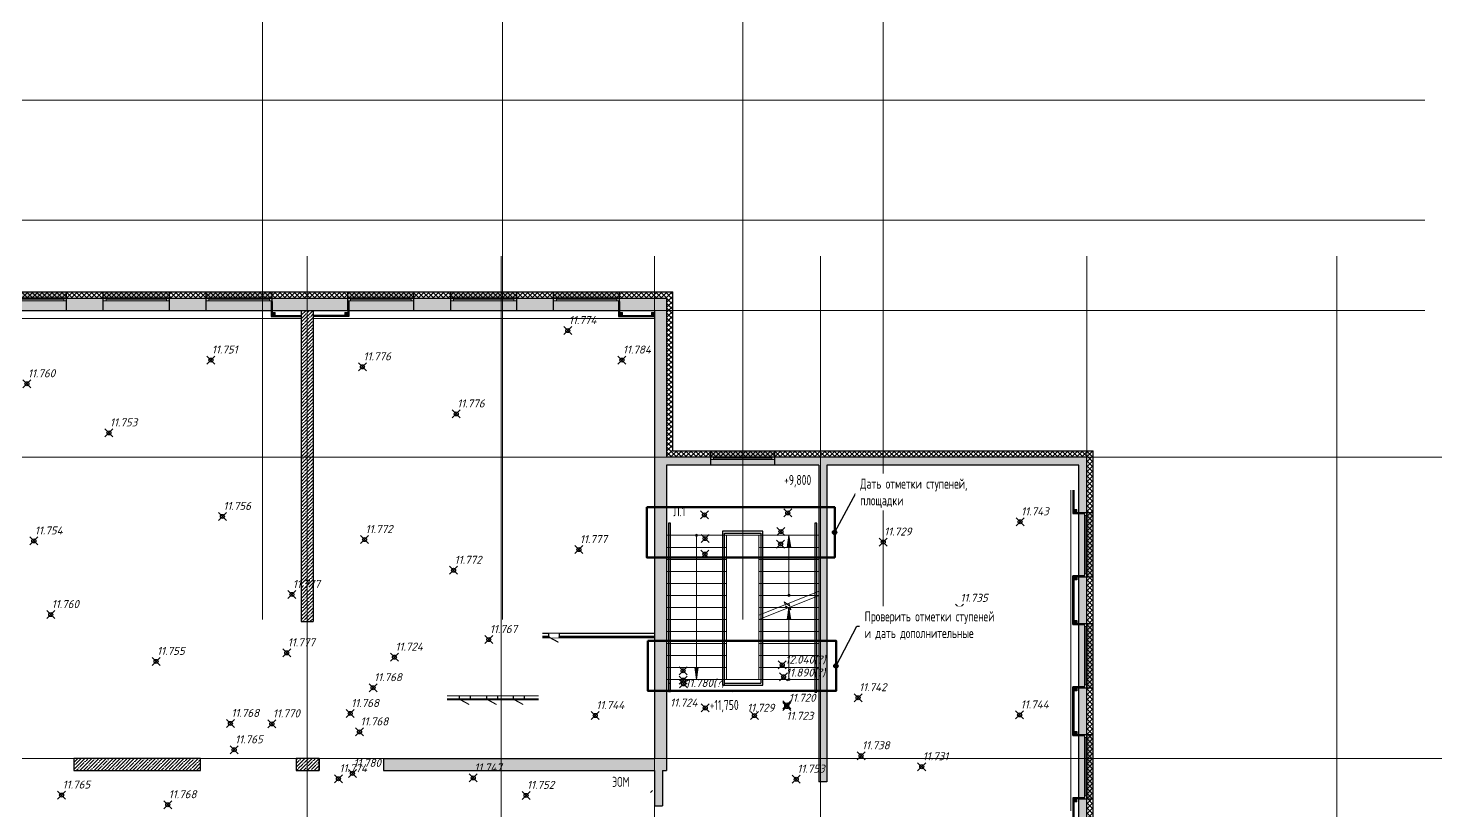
# Model space of a CAD drawing. Header units: millimetres. Extents: x -2 to 546, y 0 to 356.
# Drawn here: x 510.29 to 545.61, y 265.28 to 284.82 of the extents above; entities that cross this region are included whole.
import ezdxf
from ezdxf import colors
from ezdxf.entities.mleader import LeaderData, LeaderLine
from ezdxf.math import Vec2, Vec3

# ---------------------------------------------------------------- set-up
doc = ezdxf.new("R2010")
doc.units = ezdxf.units.MM
doc.header["$PDMODE"] = 35
doc.header["$PDSIZE"] = 0.1
doc.linetypes.add('ADSK_Штриховая_ш2 п1', pattern=[3, 2, -1])
doc.linetypes.add('CENTER', pattern=[2, 1.25, -0.25, 0.25, -0.25])
for name, color, linetype, lineweight in [('_0', 250, 'Continuous', 9), ('АР_ГКЛ', 250, 'Continuous', 5), ('АР_Лестницы', 250, 'Continuous', 15), ('АР_Лестницы ограждение', 94, 'Continuous', 25), ('АР_Навесной фасад', 147, 'Continuous', 5), ('АР_Окна БЛОК', 250, 'Continuous', 13), ('АР_Оси', 195, 'Continuous', 9), ('АР_Отметки', 250, 'Continuous', 15), ('АР_Перегородки_кирпич_Штрих', 244, 'Continuous', 5), ('АР_Подоконники', 163, 'Continuous', 9), ('АР_Сущ Несущая стена', 216, 'Continuous', 30), ('АР_Утеплитель', 250, 'Continuous', 9), ('АР_Шкафы ЭОМ', 1, 'Continuous', 0), ('АР_Штриховка монолит', 250, 'Continuous', 9)]:
    doc.layers.add(name, color=color, linetype=linetype, lineweight=lineweight)
doc.layers.add('Пикет', color=7, linetype='Continuous')
doc.styles.add('ICOCPEUR', font='isocpeur.ttf')
doc.styles.add('ISOCPEUR', font='isocpeur.ttf', dxfattribs={"width": 0.7})
doc.styles.add('Мой', font='isocpeui.ttf')
pattern_1 = [(45, (279.56179, 191.4235), (-0.08838835, 0.08838835), []), (45, (279.65018, 191.4235), (-0.08838835, 0.08838835), [0.15625, -0.03125, 0, -0.03125])]

# ---------------------------------------------------------------- blocks, each defined once
blk = doc.blocks.new('_DotSmall')
at = {"color": 0, "linetype": 'ByBlock', "const_width": 0.5}
blk.add_lwpolyline([(-0.0625, 0, 1), (0.0625, 0, 1)], format="xyb", close=True, dxfattribs=at)
blk = doc.blocks.new('A$Ce02d65bd')
at = {"ltscale": 100}
for points in [[(0, 0), (0, 75), (75, 75), (75, 0), (0, 0)], [(0, 0), (75, 75)], [(0, 75), (75, 0)]]:
    blk.add_lwpolyline(points, dxfattribs=at)
blk = doc.blocks.new('*U147')
h = blk.add_hatch(color=256)
h.dxf.hatch_style = 1
edge = h.paths.add_edge_path()
edge.add_arc((0, 0), 27.6, 359.64, 719.64)
h = blk.add_hatch(color=256)
h.dxf.hatch_style = 1
h.paths.add_polyline_path([(1500, -44), (1500, 44), (1800, 0)])
blk.add_line((1800, 0), (0, 0))
blk.add_lwpolyline([(1500, 44), (1500, -44), (1800, 0), (1500, 44)])
blk.add_circle((0, 0), 27.6)
blk = doc.blocks.new('*U184')
h = blk.add_hatch(color=256)
h.dxf.hatch_style = 1
edge = h.paths.add_edge_path()
edge.add_arc((0, 0), 27.6, 359.64, 719.64)
h = blk.add_hatch(color=256)
h.dxf.hatch_style = 1
h.paths.add_polyline_path([(3300, -44), (3300, 44), (3600, 0)])
blk.add_line((3600, 0), (0, 0))
blk.add_lwpolyline([(3300, 44), (3300, -44), (3600, 0), (3300, 44)])
blk.add_circle((0, 0), 27.6)
blk = doc.blocks.new('*U13')
h = blk.add_hatch(color=256)
h.dxf.hatch_style = 1
edge = h.paths.add_edge_path()
edge.add_arc((0, 0), 27.6, 359.64, 719.64)
h = blk.add_hatch(color=256)
h.dxf.hatch_style = 1
h.paths.add_polyline_path([(1200, -44), (1200, 44), (1500, 0)])
blk.add_line((1500, 0), (0, 0))
blk.add_lwpolyline([(1200, 44), (1200, -44), (1500, 0), (1200, 44)])
blk.add_circle((0, 0), 27.6)
blk = doc.blocks.new('A$C26e509ed')
at = {"layer": 'АР_Лестницы', "color": 18, "ltscale": 100, "true_color": 0x000000}
for p, q in [((2308, -1751), (0, -1751)), ((3810, -1751), (2308, -1751)), ((1502, -2051), (0, -2051)), ((3810, -2051), (2308, -2051)), ((1502, -2351), (0, -2351)), ((3810, -2351), (2308, -2351)), ((1502, -2651), (0, -2651)), ((3810, -2651), (2308, -2651)), ((1502, -2951), (0, -2951)), ((3810, -2951), (2308, -2951)), ((3813, -3144), (2308, -3744)), ((1502, -3251), (0, -3251)), ((3810, -3251), (2308, -3251)), ((3813, -3251), (2308, -3851)), ((1502, -3551), (0, -3551)), ((1502, -3851), (0, -3851)), ((3810, -3551), (2308, -3551)), ((3810, -3851), (2308, -3851)), ((1502, -4151), (0, -4151)), ((3810, -4151), (2308, -4151)), ((1502, -4451), (0, -4451)), ((3810, -4451), (2308, -4451)), ((1502, -4751), (0, -4751)), ((3810, -4751), (2308, -4751)), ((1502, -5051), (0, -5051)), ((3810, -5051), (2308, -5051)), ((0, -5351), (2308, -5351)), ((3810, -5351), (2308, -5351))]:
    blk.add_line(p, q, dxfattribs=at)
at = {"layer": 'АР_Лестницы', "ltscale": 100}
for points in [[(1502, -5351), (1503, -1751)], [(2308, -5351), (2308, -1751)]]:
    blk.add_lwpolyline(points, dxfattribs=at)
at = {"layer": 'АР_Лестницы ограждение', "ltscale": 100}
for p, q in [((2408, -5490), (2408, -4018)), ((1402, -5490), (2408, -5490)), ((1452, -5440), (2358, -5440))]:
    blk.add_line(p, q, dxfattribs=at)
for points in [[(50, -5652), (100, -5652), (100, -1451), (50, -1451)], [(3710, -5663), (3760, -5663), (3760, -1449), (3710, -1449)]]:
    blk.add_lwpolyline(points, close=True, dxfattribs=at)
for points in [[(2408, -4064), (2408, -3409), (2408, -1651), (1402, -1651)], [(1402, -1651), (1402, -5490)], [(1452, -1701), (2358, -1701), (2358, -3409), (2358, -4104)], [(1452, -5490), (1452, -1701)], [(2358, -4049), (2358, -5440)], [(1658, -5673), (1658, -5673)]]:
    blk.add_lwpolyline(points, dxfattribs=at)
at = {"layer": 'АР_Лестницы', "ltscale": 100, "xscale": -1}
for name, p, rotation in [('*U184', (751, -1751), 90), ('*U13', (3059, -3251), 270), ('*U147', (3059, -5351), 270)]:
    blk.add_blockref(name, p, dxfattribs=dict(at, rotation=rotation))
blk = doc.blocks.new('*U61')
at = {"true_color": 0xffffff}
h = blk.add_hatch(color=7, dxfattribs=at)
h.dxf.hatch_style = 1
h.paths.add_polyline_path([(-1600, -140), (0, -140), (0, 220), (-1600, 220)])
at = {"lineweight": 30}
for p, q in [((-1600, -140), (-1600, 220)), ((0, -140), (0, 220))]:
    blk.add_line(p, q, dxfattribs=at)
for p, q in [((0, 220), (-1600, 220)), ((-1600, 70), (0, 70)), ((-1600, 0), (0, 0)), ((-1530, 0), (-1530, 70)), ((-1530, 35), (-70, 35)), ((-70, 0), (-70, 70)), ((-1600, -140), (0, -140)), ((-1600, -140), (-1600, -140)), ((-1600, -140), (-1600, -140)), ((0, -140), (0, -140)), ((0, -140), (0, -140))]:
    blk.add_line(p, q)
blk = doc.blocks.new('*U161')
at = {"true_color": 0xffffff}
h = blk.add_hatch(color=7, dxfattribs=at)
h.dxf.hatch_style = 1
h.paths.add_polyline_path([(-1650, -240), (0, -240), (0, 220), (-1650, 220)])
at = {"lineweight": 30}
for p, q in [((-1650, -240), (-1650, 220)), ((0, -240), (0, 220))]:
    blk.add_line(p, q, dxfattribs=at)
for p, q in [((0, 220), (-1650, 220)), ((-1650, 70), (0, 70)), ((-1650, 0), (0, 0)), ((-1580, 0), (-1580, 70)), ((-1580, 35), (-70, 35)), ((-70, 0), (-70, 70)), ((-1650, -240), (0, -240)), ((-1650, -240), (-1650, -240)), ((-1650, -240), (-1650, -240)), ((0, -240), (0, -240)), ((0, -240), (0, -240))]:
    blk.add_line(p, q)
blk = doc.blocks.new('*U170')
at = {"color": 7}
blk.add_wipeout([(-565, 60), (445, 60), (445, -310), (-565, -310)], dxfattribs=at)
for p, q in [((-530, 60), (-565, 60)), ((-550, 60), (-550, -10)), ((-550, -10), (-550, 60)), ((-510, 60), (-530, 60)), ((-510, 20), (-510, 60)), ((-500, 20), (-510, 20)), ((-500, -10), (-500, 20)), ((380, -10), (380, 20)), ((380, 20), (390, 20)), ((390, 20), (390, 60)), ((390, 60), (410, 60)), ((410, 60), (445, 60)), ((430, 60), (430, -10)), ((430, -10), (430, 60)), ((-565, -10), (-530, -10)), ((-530, -10), (-500, -10)), ((410, -10), (380, -10)), ((445, -10), (410, -10))]:
    blk.add_line(p, q)
at = {"lineweight": 30}
for p, q in [((-565, 60), (-565, -310)), ((445, 60), (445, -310))]:
    blk.add_line(p, q, dxfattribs=at)
blk.add_lwpolyline([(389, 60), (370, 25), (-424, 448), (-406, 483)], close=True)
blk = doc.blocks.new('*U169')
at = {"color": 7}
blk.add_wipeout([(-565, 60), (445, 60), (445, -310), (-565, -310)], dxfattribs=at)
for p, q in [((-530, 60), (-565, 60)), ((-550, 60), (-550, -10)), ((-550, -10), (-550, 60)), ((-510, 60), (-530, 60)), ((-510, 20), (-510, 60)), ((-500, 20), (-510, 20)), ((-500, -10), (-500, 20)), ((380, -10), (380, 20)), ((380, 20), (390, 20)), ((390, 20), (390, 60)), ((390, 60), (410, 60)), ((410, 60), (445, 60)), ((430, 60), (430, -10)), ((430, -10), (430, 60)), ((-565, -10), (-530, -10)), ((-530, -10), (-500, -10)), ((410, -10), (380, -10)), ((445, -10), (410, -10))]:
    blk.add_line(p, q)
at = {"lineweight": 30}
for p, q in [((-565, 60), (-565, -310)), ((445, 60), (445, -310))]:
    blk.add_line(p, q, dxfattribs=at)
blk.add_lwpolyline([(389, 60), (370, 25), (-424, 448), (-406, 483)], close=True)
blk = doc.blocks.new('*U168')
at = {"color": 7}
blk.add_wipeout([(-565, 60), (445, 60), (445, -310), (-565, -310)], dxfattribs=at)
for p, q in [((-530, 60), (-565, 60)), ((-550, 60), (-550, -10)), ((-550, -10), (-550, 60)), ((-510, 60), (-530, 60)), ((-510, 20), (-510, 60)), ((-500, 20), (-510, 20)), ((-500, -10), (-500, 20)), ((380, -10), (380, 20)), ((380, 20), (390, 20)), ((390, 20), (390, 60)), ((390, 60), (410, 60)), ((410, 60), (445, 60)), ((430, 60), (430, -10)), ((430, -10), (430, 60)), ((-565, -10), (-530, -10)), ((-530, -10), (-500, -10)), ((410, -10), (380, -10)), ((445, -10), (410, -10))]:
    blk.add_line(p, q)
at = {"lineweight": 30}
for p, q in [((-565, 60), (-565, -310)), ((445, 60), (445, -310))]:
    blk.add_line(p, q, dxfattribs=at)
blk.add_lwpolyline([(389, 60), (370, 25), (-424, 448), (-406, 483)], close=True)
blk = doc.blocks.new('*U180')
at = {"color": 7}
blk.add_wipeout([(-565, 60), (445, 60), (445, -310), (-565, -310)], dxfattribs=at)
for p, q in [((-530, 60), (-565, 60)), ((-550, 60), (-550, -10)), ((-550, -10), (-550, 60)), ((-510, 60), (-530, 60)), ((-510, 20), (-510, 60)), ((-500, 20), (-510, 20)), ((-500, -10), (-500, 20)), ((380, -10), (380, 20)), ((380, 20), (390, 20)), ((390, 20), (390, 60)), ((390, 60), (410, 60)), ((410, 60), (445, 60)), ((430, 60), (430, -10)), ((430, -10), (430, 60)), ((-565, -10), (-530, -10)), ((-530, -10), (-500, -10)), ((410, -10), (380, -10)), ((445, -10), (410, -10))]:
    blk.add_line(p, q)
at = {"lineweight": 30}
for p, q in [((-565, 60), (-565, -310)), ((445, 60), (445, -310))]:
    blk.add_line(p, q, dxfattribs=at)
blk.add_lwpolyline([(389, 60), (370, 25), (-424, 448), (-406, 483)], close=True)
blk = doc.blocks.new('прпр')
at = {"layer": 'АР_Перегородки_кирпич_Штрих', "ltscale": 100}
h = blk.add_hatch(dxfattribs=at)
h.set_pattern_fill('ANSI32', color=256, scale=0.5)
h.set_pattern_definition([(45, (-457.80523, 338.86948), (-0.13258252, 0.13258252), []), (45, (-457.71684, 338.86948), (-0.13258252, 0.13258252), [])])
h.paths.add_polyline_path([(525.8374, 265.788), (525.9374, 265.788), (525.9374, 265.668), (525.8374, 265.668)])
at = {"layer": 'АР_Утеплитель', "ltscale": 100}
h = blk.add_hatch(dxfattribs=at)
h.set_pattern_fill('ANSI37', color=256, scale=0.7)
h.set_pattern_definition([(45, (-470.524225, 295.78271), (-0.061871843, 0.061871843), []), (135, (-470.524225, 295.78271), (-0.061871843, -0.061871843), [])])
h.paths.add_polyline_path([(543.0874, 256.2392), (536.7374, 256.2392), (536.7374, 274.1092), (526.2374, 274.1092), (526.2374, 278.0742), (491.4374, 278.0742), (491.4374, 274.1092), (486.4622, 274.1092), (486.4622, 274.2592), (491.2874, 274.2592), (491.2874, 278.2242), (526.3874, 278.2242), (526.3874, 274.2592), (536.8874, 274.2592), (536.8874, 256.3892), (543.2374, 256.3892), (543.2374, 246.3792), (529.8374, 246.3792), (529.8374, 252.7292), (521.9574, 252.7292), (521.9574, 257.9192), (513.7221, 257.9192), (513.7221, 257.6692), (513.5721, 257.6692), (513.5721, 258.0692), (522.1074, 258.0692), (522.1074, 252.8792), (529.9874, 252.8792), (529.9874, 246.5292), (543.0874, 246.5292)])
at = {"layer": 'АР_Штриховка монолит', "ltscale": 100}
h = blk.add_hatch(dxfattribs=at)
h.set_pattern_fill('ANSI35', scale=0.5)
h.set_pattern_definition(pattern_1)
h.paths.add_polyline_path([(525.9374, 278.0742), (491.4374, 278.0742), (491.4374, 274.1092), (491.4374, 273.9092), (491.4374, 266.5892), (491.5374, 266.5892), (491.5374, 265.3317), (491.7374, 265.3317), (491.7374, 266.2892), (495.4924, 266.2892), (495.4924, 265.1067), (495.6924, 265.1067), (495.6924, 266.2892), (506.4094, 266.2892), (506.4094, 266.5892), (491.7374, 266.5892), (491.7374, 277.7742), (525.9374, 277.7742)])
h = blk.add_hatch(dxfattribs=at)
h.set_pattern_fill('ANSI35', scale=0.5)
h.set_pattern_definition(pattern_1)
h.paths.add_polyline_path([(526.2374, 278.0742), (525.9374, 278.0742), (525.9374, 277.7742), (525.9374, 266.5892), (519.1693, 266.5892), (519.1693, 266.2892), (522.1074, 266.2892), (522.3074, 266.2892), (525.9374, 266.2892), (525.9374, 265.4093), (526.1374, 265.4093), (526.1374, 266.2892), (526.2374, 266.2892), (526.2374, 273.9092), (526.2374, 273.9095), (526.2374, 274.1095), (526.2374, 274.1092)])
h = blk.add_hatch(dxfattribs=at)
h.set_pattern_fill('ANSI35', scale=0.5)
h.set_pattern_definition(pattern_1)
h.paths.add_polyline_path([(517.4124, 277.7742), (517.1124, 277.7742), (517.1124, 270.0038), (517.4124, 270.0038)])
h = blk.add_hatch(dxfattribs=at)
h.set_pattern_fill('ANSI35', scale=0.5)
h.set_pattern_definition(pattern_1)
h.paths.add_polyline_path([(536.7374, 274.1092), (526.2374, 274.1092), (526.2374, 273.9092), (530.0474, 273.9092), (530.0475, 266.0037), (530.2475, 266.0037), (530.2474, 273.9092), (536.5374, 273.9092), (536.7374, 273.9092)])
h = blk.add_hatch(dxfattribs=at)
h.set_pattern_fill('ANSI35', scale=0.5)
h.set_pattern_definition(pattern_1)
h.paths.add_polyline_path([(543.0874, 256.2392), (536.7374, 256.2392), (536.7374, 273.9095), (536.5374, 273.9088), (536.5374, 256.2392), (536.4374, 256.2392), (536.4374, 255.1309), (536.7374, 255.1309), (536.7374, 256.0392), (542.8874, 256.0392), (543.0874, 256.0392)])
h = blk.add_hatch(dxfattribs=at)
h.set_pattern_fill('ANSI35', scale=0.5)
h.set_pattern_definition(pattern_1)
h.paths.add_polyline_path([(514.5992, 266.5891), (511.4294, 266.5892), (511.4294, 266.2892), (514.5992, 266.2891)])
h = blk.add_hatch(dxfattribs=at)
h.set_pattern_fill('ANSI35', scale=0.5)
h.set_pattern_definition([(45, (279.56179, 195.2935), (-0.08838835, 0.08838835), []), (45, (279.65018, 195.2935), (-0.08838835, 0.08838835), [0.15625, -0.03125, 0, -0.03125])])
h.paths.add_polyline_path([(517.5589, 266.5898), (516.989, 266.5898), (516.989, 266.2891), (517.5589, 266.2891)])
for points in [[(516.3624, 278.0142), (516.3624, 277.6234), (517.1124, 277.6234)], [(516.3749, 278.0142), (516.3749, 277.6359), (517.1124, 277.6359)], [(516.3874, 277.9945), (516.3874, 277.6484), (517.1124, 277.6484)], [(518.3024, 278.0142), (518.3024, 277.6234), (517.4124, 277.6234)], [(518.2899, 278.0142), (518.2899, 277.6359), (517.4124, 277.6359)], [(518.2774, 277.9945), (518.2774, 277.6484), (517.4124, 277.6484)], [(525.0421, 278.0142), (525.0421, 277.6234), (525.9374, 277.6234)], [(525.0546, 278.0142), (525.0546, 277.6359), (525.9374, 277.6359)], [(525.0671, 277.9945), (525.0671, 277.6484), (525.935, 277.6484)], [(536.3902, 273.2896), (536.3902, 272.6992), (536.6793, 272.6992)], [(536.4027, 273.2896), (536.4027, 272.7117), (536.6793, 272.7117)], [(536.4152, 273.2896), (536.4152, 272.7242), (536.6221, 272.7242)], [(536.3874, 269.9292), (536.3874, 271.1492)], [(536.6774, 271.1492), (536.3874, 271.1492), (536.3874, 269.9292), (536.6774, 269.9292)], [(536.3999, 269.9417), (536.3999, 271.1367)], [(536.6774, 271.1367), (536.3999, 271.1367), (536.3999, 269.9417), (536.6774, 269.9417)], [(536.4124, 269.9542), (536.4124, 271.1242)], [(536.6774, 271.1242), (536.4124, 271.1242), (536.4124, 269.9542), (536.6774, 269.9542)], [(536.3874, 267.1592), (536.3874, 268.3792)], [(536.6774, 268.3792), (536.3874, 268.3792), (536.3874, 267.1592), (536.6774, 267.1592)], [(536.3999, 267.1717), (536.3999, 268.3667)], [(536.6774, 268.3667), (536.3999, 268.3667), (536.3999, 267.1717), (536.6774, 267.1717)], [(536.4124, 267.1842), (536.4124, 268.3542)], [(536.6774, 268.3542), (536.4124, 268.3542), (536.4124, 267.1842), (536.6774, 267.1842)], [(536.6793, 265.6092), (536.3902, 265.6092), (536.3902, 264.3892), (536.6793, 264.3892)], [(536.6793, 265.5967), (536.4027, 265.5967), (536.4027, 264.4017), (536.6793, 264.4017)], [(536.6597, 265.5842), (536.4152, 265.5842), (536.4152, 264.4142), (536.6221, 264.4142)]]:
    blk.add_lwpolyline(points)
at = {"ltscale": 100}
for points in [[(536.4124, 271.0492), (536.4124, 271.1242), (536.4874, 271.1242), (536.4874, 271.0492), (536.4124, 271.0492)], [(536.4124, 271.0492), (536.4874, 271.1242)], [(536.4124, 271.1242), (536.4874, 271.0492)], [(536.4124, 269.9542), (536.4124, 270.0292), (536.4874, 270.0292), (536.4874, 269.9542), (536.4124, 269.9542)], [(536.4124, 269.9542), (536.4874, 270.0292)], [(536.4124, 270.0292), (536.4874, 269.9542)], [(536.4124, 268.2792), (536.4124, 268.3542), (536.4874, 268.3542), (536.4874, 268.2792), (536.4124, 268.2792)], [(536.4124, 268.2792), (536.4874, 268.3542)], [(536.4124, 268.3542), (536.4874, 268.2792)], [(536.4124, 267.1842), (536.4124, 267.2592), (536.4874, 267.2592), (536.4874, 267.1842), (536.4124, 267.1842)], [(536.4124, 267.1842), (536.4874, 267.2592)], [(536.4124, 267.2592), (536.4874, 267.1842)]]:
    blk.add_lwpolyline(points, dxfattribs=at)
at = {"lineweight": 13, "ltscale": 500}
for points in [[(529.2976, 270.4654), (529.3176, 270.3917), (529.1793, 270.4939), (529.2054, 270.4286)], [(529.3271, 270.3703), (529.3471, 270.2966), (529.2088, 270.3987), (529.2349, 270.3335)]]:
    blk.add_lwpolyline(points, dxfattribs=at)
at = {"layer": 'АР_ГКЛ', "ltscale": 100}
for points in [[(536.6774, 271.1492), (536.3874, 271.1492)], [(536.6774, 271.1367), (536.3999, 271.1367)], [(536.6774, 271.1242), (536.4124, 271.1242)], [(536.6774, 269.9292), (536.3874, 269.9292)], [(536.6774, 269.9417), (536.3999, 269.9417)], [(536.6774, 269.9542), (536.4124, 269.9542)], [(536.6774, 268.3792), (536.3874, 268.3792)], [(536.6774, 268.3667), (536.3999, 268.3667)], [(536.6774, 268.3542), (536.4124, 268.3542)], [(536.6774, 267.1592), (536.3874, 267.1592)], [(536.6774, 267.1717), (536.3999, 267.1717)], [(536.6774, 267.1842), (536.4124, 267.1842)]]:
    blk.add_lwpolyline(points, dxfattribs=at)
at = {"layer": 'АР_ГКЛ', "color": 0, "lineweight": 25, "ltscale": 100}
for points in [[(525.9374, 269.705), (523.1371, 269.705)], [(525.9374, 269.63), (523.1371, 269.63)], [(523.1371, 269.605), (525.9374, 269.605)]]:
    blk.add_lwpolyline(points, dxfattribs=at)
at = {"layer": 'АР_Лестницы ограждение', "color": 18, "ltscale": 100, "true_color": 0x000000}
blk.add_lwpolyline([(526.2877, 268.4698), (526.3377, 268.4698), (526.3377, 272.4601), (526.2877, 272.4601)], close=True, dxfattribs=at)
at = {"layer": 'АР_Навесной фасад', "ltscale": 100}
for p, q in [((491.2774, 278.2342), (526.3974, 278.2342)), ((491.2874, 278.2242), (526.3874, 278.2242)), ((526.3874, 278.2242), (526.3874, 274.2592)), ((526.3974, 278.2342), (526.3974, 274.2692)), ((536.8874, 274.2592), (526.3874, 274.2592)), ((536.8974, 274.2692), (526.3974, 274.2692)), ((536.8874, 256.3892), (536.8874, 274.2592)), ((536.8974, 256.3992), (536.8974, 274.2692))]:
    blk.add_line(p, q, dxfattribs=at)
at = {"layer": 'АР_Оси', "linetype": 'CENTER', "ltscale": 1000}
for p, q in [((516.1423, 325.7866), (516.1423, 270.0543)), ((522.1423, 325.7866), (522.1423, 270.0543)), ((528.1423, 325.7866), (528.1423, 270.0543)), ((531.6523, 325.7866), (531.6523, 270.0543)), ((462.0087, 283.0242), (545.1871, 283.0242)), ((462.0087, 280.0242), (545.1871, 280.0242)), ((517.2574, 244.8179), (517.2574, 279.1254)), ((525.9374, 244.8179), (525.9374, 279.1254)), ((530.0874, 244.8179), (530.0874, 279.1254)), ((530.0874, 244.8179), (530.0874, 279.1254)), ((536.7374, 244.8179), (536.7374, 279.1254)), ((542.9874, 244.8179), (542.9874, 279.1254)), ((462.0087, 277.7742), (545.1871, 277.7742)), ((462.0087, 274.1092), (545.6058, 274.1092)), ((462.0087, 266.5892), (545.6058, 266.5892))]:
    blk.add_line(p, q, dxfattribs=at)
at = {"layer": 'АР_Подоконники', "ltscale": 100}
for p, q in [((508.8674, 277.5707), (517.1124, 277.5706)), ((517.4124, 277.5707), (525.9374, 277.5706)), ((536.3374, 265.2842), (536.3374, 273.2896))]:
    blk.add_line(p, q, dxfattribs=at)
at = {"layer": 'АР_Сущ Несущая стена', "color": 7, "ltscale": 100}
for p, q in [((491.4374, 278.0742), (526.2374, 278.0742)), ((526.2374, 278.0742), (526.2374, 274.1092)), ((491.7374, 277.7742), (525.9374, 277.7742)), ((517.1124, 277.7742), (517.1124, 270.0038)), ((517.4124, 277.7742), (517.4124, 270.0038)), ((525.9374, 277.7742), (525.9374, 266.5892)), ((536.7374, 274.1092), (526.2374, 274.1092)), ((536.7374, 256.2392), (536.7374, 274.1092)), ((526.2374, 273.9092), (526.2374, 266.2892)), ((530.0474, 273.9092), (526.2374, 273.9092)), ((530.0474, 273.9092), (530.0474, 266.0037)), ((536.5374, 273.9092), (530.2474, 273.9092)), ((530.2474, 273.9092), (530.2474, 266.0038)), ((536.5374, 256.2392), (536.5374, 273.9092)), ((536.5374, 269.3692), (536.5374, 271.1242)), ((517.1124, 270.0038), (517.4124, 270.0038)), ((536.5374, 267.1842), (536.5374, 268.2692)), ((516.989, 266.5892), (516.989, 266.2892)), ((517.5589, 266.5892), (517.5589, 266.2892)), ((519.1693, 266.5892), (525.9374, 266.5892)), ((519.1693, 266.5892), (519.1693, 266.2892)), ((519.1693, 266.2892), (522.3074, 266.2892)), ((522.3074, 266.2892), (525.9374, 266.2892)), ((525.9374, 266.2892), (525.9374, 265.4093)), ((526.1374, 266.2892), (526.2374, 266.2892)), ((526.1374, 266.2892), (526.1374, 265.4093)), ((530.2474, 266.0037), (530.0474, 266.0037)), ((536.5374, 264.4142), (536.5374, 265.5842)), ((525.9374, 265.4093), (526.1374, 265.4093))]:
    blk.add_line(p, q, dxfattribs=at)
for points in [[(511.4294, 266.2887), (514.5992, 266.2889), (514.5992, 266.5895), (511.4294, 266.5892)], [(516.989, 266.2887), (517.5589, 266.2897), (517.5589, 266.5903), (516.989, 266.5892)]]:
    blk.add_lwpolyline(points, close=True, dxfattribs=at)
at = {"lineweight": 13, "ltscale": 500, "xscale": 0.001, "yscale": 0.001, "zscale": 0.001}
blk.add_blockref('A$C26e509ed', (526.2374, 273.9092), dxfattribs=at)
at = {"layer": '_0', "color": 1, "lineweight": -3, "ltscale": 500, "yscale": 0.001, "zscale": 0.001}
for p, xscale in [((516.3874, 277.6484), 0.001), ((518.2774, 277.6484), -0.001), ((525.0671, 277.6484), 0.001), ((525.86, 277.6484), 0.001)]:
    blk.add_blockref('A$Ce02d65bd', p, dxfattribs=dict(at, xscale=xscale))
at = {"layer": '_0', "color": 1, "lineweight": -3, "ltscale": 500, "xscale": 0.001, "yscale": 0.001, "zscale": 0.001, "rotation": 269.9999999999999}
for p in [(536.4152, 272.7992), (536.4128, 271.1242), (536.4152, 271.1242), (536.4152, 267.2592), (536.4152, 265.5842)]:
    blk.add_blockref('A$Ce02d65bd', p, dxfattribs=at)
at = {"layer": 'АР_Окна БЛОК', "xscale": 0.001, "yscale": 0.001, "zscale": 0.001}
for name, p in [('*U161', (511.2474, 278.0142)), ('*U161', (513.8174, 278.0142)), ('*U161', (516.3874, 278.0142)), ('*U161', (519.9274, 278.0142)), ('*U161', (522.4974, 278.0142)), ('*U161', (525.0674, 278.0142)), ('*U61', (528.9424, 274.0492))]:
    blk.add_blockref(name, p, dxfattribs=at)
at = {"layer": 'АР_Окна БЛОК', "xscale": 0.001, "yscale": 0.001, "zscale": 0.001, "rotation": 269.9999999999999}
for p in [(536.6774, 271.1242), (536.6774, 268.3542), (536.6774, 265.5842)]:
    blk.add_blockref('*U61', p, dxfattribs=at)
at = {"layer": 'АР_Шкафы ЭОМ', "ltscale": 100, "insert": (525.0971, 266.0045), "char_height": 0.25, "attachment_point": 5, "style": 'ICOCPEUR'}
blk.add_mtext('\\A1;{\\W0.7;ЭОМ}', dxfattribs=at)
at = {"layer": 'АР_Отметки'}
ml = blk.add_multileader_mtext('Standard', dxfattribs=at)
ml.set_content('+9,800', color=256, style='ISOCPEUR')
ml.set_leader_properties(color=256, linetype='Continuous', lineweight=-1)
ml.set_arrow_properties(name='DOTSMALL')
ml.build(insert=Vec2(0, 0))
ml.multileader.update_dxf_attribs({"has_text_frame": 1, "text_left_attachment_type": 4, "text_right_attachment_type": 4, "dogleg_length": 100, "arrow_head_size": 0.18})
ctx = ml.context
ctx.base_point, ctx.char_height, ctx.arrow_head_size, ctx.landing_gap_size, ctx.plane_origin = Vec3(147652.2274, 168700.8602), 0.25, 0.18, 0.05, Vec3(528.8758, 272.6715)
ctx.left_attachment, ctx.right_attachment = 4, 4
notes = []
notes.append((ctx, [(0, (0, 0, 0), (0, 0), (1, 0), 1, [])]))
ctx.mtext.insert, ctx.mtext.width, ctx.mtext.line_spacing_style, ctx.mtext.flow_direction = Vec3(529.1751, 273.6656), 0.852697, 2, 5
ml = blk.add_multileader_mtext('Standard', dxfattribs=at)
ml.set_content('+9,800', color=256, style='ISOCPEUR')
ml.set_leader_properties(color=256, linetype='Continuous', lineweight=-1)
ml.set_arrow_properties(name='DOTSMALL')
ml.build(insert=Vec2(0, 0))
ml.multileader.update_dxf_attribs({"has_text_frame": 1, "text_left_attachment_type": 4, "text_right_attachment_type": 4, "dogleg_length": 100, "arrow_head_size": 0.18})
ctx = ml.context
ctx.base_point, ctx.char_height, ctx.arrow_head_size, ctx.landing_gap_size, ctx.plane_origin = Vec3(147652.2274, 168700.8602), 0.25, 0.18, 0.05, Vec3(528.8758, 272.6715)
ctx.left_attachment, ctx.right_attachment = 4, 4
notes.append((ctx, [(0, (0, 0, 0), (0, 0), (1, 0), 1, [])]))
ctx.mtext.insert, ctx.mtext.width, ctx.mtext.line_spacing_style, ctx.mtext.flow_direction = Vec3(529.1751, 273.6656), 0.852697, 2, 5
ml = blk.add_multileader_mtext('Standard', dxfattribs=at)
ml.set_content('Л.1', color=256, style='ISOCPEUR')
ml.set_leader_properties(color=256, linetype='Continuous', lineweight=-1)
ml.set_arrow_properties(name='DOTSMALL')
ml.build(insert=Vec2(0, 0))
ml.multileader.update_dxf_attribs({"has_text_frame": 1, "text_left_attachment_type": 4, "text_right_attachment_type": 4, "dogleg_length": 100, "arrow_head_size": 0.18})
ctx = ml.context
ctx.base_point, ctx.char_height, ctx.arrow_head_size, ctx.landing_gap_size, ctx.plane_origin = Vec3(147649.4614, 168700.0798), 0.25, 0.18, 0.05, Vec3(551.7493, 260.3104)
ctx.left_attachment, ctx.right_attachment = 4, 4
notes.append((ctx, [(0, (0, 0, 0), (0, 0), (1, 0), 1, [])]))
ctx.mtext.insert, ctx.mtext.width, ctx.mtext.line_spacing_style, ctx.mtext.flow_direction = Vec3(526.4092, 272.8852), 0.852697, 2, 5
ml = blk.add_multileader_mtext('Standard', dxfattribs=at)
ml.set_content('+11,750', color=256, style='ISOCPEUR')
ml.set_leader_properties(color=256, linetype='Continuous', lineweight=-1)
ml.set_arrow_properties(name='DOTSMALL')
ml.build(insert=Vec2(0, 0))
ml.multileader.update_dxf_attribs({"has_text_frame": 1, "text_left_attachment_type": 4, "text_right_attachment_type": 4, "dogleg_length": 100, "arrow_head_size": 0.18})
ctx = ml.context
ctx.base_point, ctx.char_height, ctx.arrow_head_size, ctx.landing_gap_size, ctx.plane_origin = Vec3(147650.37, 168695.2432), 0.25, 0.18, 0.05, Vec3(527.7468, 265.0962)
ctx.left_attachment, ctx.right_attachment = 4, 4
notes.append((ctx, [(0, (0, 0, 0), (0, 0), (1, 0), 1, [])]))
ctx.mtext.insert, ctx.mtext.width, ctx.mtext.line_spacing_style, ctx.mtext.flow_direction = Vec3(527.3177, 268.0487), 0.852697, 2, 5
for ctx, leaders in notes:
    for number, flags, end, landing, length, lines in leaders:
        leader = LeaderData()
        leader.index, (leader.has_last_leader_line, leader.has_dogleg_vector, leader.attachment_direction) = number, flags
        leader.last_leader_point, leader.dogleg_vector, leader.dogleg_length = Vec3(end), Vec3(landing), length
        for number, points, colour, breaks in lines:
            line = LeaderLine()
            line.index, line.vertices, line.color, line.breaks = number, Vec3.list(points), colors.encode_raw_color(colour), breaks
            leader.lines.append(line)
        ctx.leaders.append(leader)
at = {"layer": 'АР_ГКЛ', "xscale": 0.0002701273999331003, "yscale": 0.0002701273999331003, "zscale": 0.0002701273999331003, "rotation": 180.002280706094}
for name, p in [('*U180', (523.4154, 269.6212)), ('*U170', (521.1882, 268.0678)), ('*U169', (521.8706, 268.0678)), ('*U168', (522.5373, 268.0678))]:
    blk.add_blockref(name, p, dxfattribs=at)
at = {"layer": 'АР_ГКЛ', "linetype": 'ADSK_Штриховая_ш2 п1', "ltscale": 50}
for points in [[(523.0371, 268.1515), (520.7601, 268.1516)], [(523.0371, 268.0765), (520.7601, 268.0766)], [(523.0371, 268.0515), (520.7601, 268.0516)]]:
    blk.add_lwpolyline(points, dxfattribs=at)
at = {"layer": 'АР_Оси', "linetype": 'CENTER', "ltscale": 1000}
blk.add_line((522.1074, 244.8179), (522.1074, 279.1254), dxfattribs=at)

msp = doc.modelspace()

# ---------------------------------------------------------------- block references
msp.add_blockref('прпр', (0, 0))

# ---------------------------------------------------------------- next in the draw order: hatches: boundary and pattern name
at = {"true_color": 0xf50000, "transparency": 33554636}
h = msp.add_hatch(color=1, dxfattribs=at)
h.dxf.hatch_style = 1
edge = h.paths.add_edge_path()
edge.add_arc((530.4391, 272.2307), 0.0539, 0, 360)
h = msp.add_hatch(color=1, dxfattribs=at)
h.dxf.hatch_style = 1
edge = h.paths.add_edge_path()
edge.add_arc((530.4721, 268.8974), 0.0539, 0, 360)

# ---------------------------------------------------------------- next in the draw order: linework, layer by layer
for points in [[(530.4426, 272.2337), (530.9717, 273.2097), (534.606, 273.2097)], [(530.4756, 268.9004), (530.9938, 269.8873), (534.6281, 269.8873)]]:
    msp.add_lwpolyline(points)
at = {"color": 6, "lineweight": 50}
for points in [[(525.7427, 272.8587), (530.4426, 272.8587), (530.4426, 271.6087), (525.7427, 271.6087)], [(525.7757, 269.5254), (530.4756, 269.5254), (530.4756, 268.2754), (525.7757, 268.2754)]]:
    msp.add_lwpolyline(points, close=True, dxfattribs=at)
for centre in [(530.4391, 272.2307), (530.4721, 268.8974)]:
    msp.add_circle(centre, 0.0539)
at = {"layer": 'Пикет', "color": 1}
for p in [(523.772, 277.269, 11.774), (514.8548, 276.5338, 11.751), (525.123, 276.533, 11.784), (518.6423, 276.3644, 11.776), (510.2594, 275.9405, 11.76), (520.985, 275.1878, 11.776), (512.3082, 274.7157, 11.753), (515.1421, 272.6297, 11.756), (535.0733, 272.4955, 11.743), (510.4318, 272.0172, 11.754), (518.694, 272.053, 11.772), (531.6522, 271.9904, 11.729), (524.049, 271.8014, 11.777), (520.9184, 271.2848, 11.772), (516.878, 270.682, 11.777), (510.853, 270.18, 11.76), (533.5544, 270.3357, 11.735), (521.799, 269.557, 11.767), (513.486, 269.011, 11.755), (516.75, 269.225, 11.777), (519.441, 269.117, 11.724), (529.1309, 268.9227, 12.04), (518.908, 268.355, 11.768), (526.656, 268.546, 11.78), (529.162, 268.627, 11.89), (529.241, 267.925, 11.72), (531.0238, 268.1053, 11.742), (518.336, 267.711, 11.768), (524.4594, 267.6609, 11.744), (527.207, 267.849, 11.724), (528.433, 267.658, 11.729), (529.243, 267.885, 11.723), (535.061, 267.675, 11.744), (515.342, 267.463, 11.768), (516.378, 267.452, 11.77), (518.568, 267.252, 11.768), (515.437, 266.804, 11.765), (531.098, 266.655, 11.738), (518.393, 266.216, 11.78), (532.613, 266.381, 11.731), (518.041, 266.083, 11.774), (521.412, 266.102, 11.747), (529.481, 266.07, 11.753), (511.126, 265.675, 11.765), (522.728, 265.667, 11.752), (513.776, 265.433, 11.768)]:
    msp.add_point(p, dxfattribs=at)
at = {"layer": 'Пикет', "color": 6}
for p in [(527.186, 272.6688, 11.78), (529.2689, 272.7166, 11.78), (529.095, 272.2517, 11.78), (527.2034, 272.0779, 11.78), (529.0897, 271.9392, 11.78), (527.199, 271.6912, 11.78), (526.6533, 268.7764, 11.78), (526.6617, 268.4501, 11.78)]:
    msp.add_point(p, dxfattribs=at)

# ---------------------------------------------------------------- next in the draw order: texts
at = {"layer": 'Пикет', "color": 5, "style": 'Мой'}
for s, p in [('11.774', (523.7967, 277.4313, 11.774)), ('11.751', (514.8795, 276.6961, 11.76)), ('11.784', (525.1477, 276.6953, 11.784)), ('11.776', (518.6669, 276.5266, 11.776)), ('11.760', (510.2841, 276.1028, 11.76)), ('11.776', (521.0096, 275.3501, 11.776)), ('11.753', (512.3329, 274.878, 11.76)), ('11.756', (515.1667, 272.7919, 11.76)), ('11.743', (535.098, 272.6577, 11.743)), ('11.754', (510.4564, 272.1795, 11.76)), ('11.772', (518.7187, 272.2153, 11.772)), ('11.729', (531.6768, 272.1527, 11.729)), ('11.777', (524.0737, 271.9637, 11.777)), ('11.772', (520.9431, 271.4471, 11.772)), ('11.777', (516.9027, 270.8443, 11.777)), ('11.760', (510.8777, 270.3423, 11.76)), ('11.735', (533.5791, 270.498, 11.735)), ('11.767', (521.8237, 269.7193, 11.767)), ('11.777', (516.7747, 269.3873, 11.777)), ('11.724', (519.4657, 269.2793, 11.724)), ('11.755', (513.5107, 269.1733, 11.755)), ('12.040(?)', (529.206, 268.956, 11.89)), ('11.890(?)', (529.2226, 268.6328, 11.89)), ('11.768', (518.9327, 268.5173, 11.768)), ('11.780(?)', (526.7116, 268.3728, 11.78)), ('11.742', (531.0485, 268.2676, 11.742)), ('11.768', (518.3607, 267.8733, 11.768)), ('11.724', (526.3274, 267.8824, 11.724)), ('11.720', (529.2909, 268.0033, 11.72)), ('11.744', (535.0857, 267.8373, 11.744)), ('11.768', (515.3667, 267.6253, 11.768)), ('11.770', (516.4027, 267.6143, 11.77)), ('11.744', (524.484, 267.8232, 11.744)), ('11.729', (528.2514, 267.7534, 11.729)), ('11.723', (529.2314, 267.553, 11.723)), ('11.768', (518.5927, 267.4143, 11.768)), ('11.765', (515.4617, 266.9663, 11.765)), ('11.738', (531.1227, 266.8173, 11.738)), ('11.731', (532.6377, 266.5433, 11.731)), ('11.774', (518.0657, 266.2453, 11.774)), ('11.780', (518.4177, 266.3783, 11.78)), ('11.747', (521.4367, 266.2643, 11.747)), ('11.753', (529.5057, 266.2323, 11.753)), ('11.765', (511.1507, 265.8373, 11.765)), ('11.752', (522.7527, 265.8293, 11.752)), ('11.768', (513.8007, 265.5953, 11.768))]:
    msp.add_text(s, height=0.2, dxfattribs=at).set_placement(p)

# ---------------------------------------------------------------- next in the draw order: texts
at = {"layer": 'АР_Отметки', "char_height": 0.25, "width": 3.676789, "attachment_point": 1, "style": 'ISOCPEUR', "bg_fill": 2}
for s, insert in [('Дать отметки ступеней,\\Pплощадки', (531.0766, 273.5728)), ('Проверить отметки ступеней\\Pи дать дополнительные', (531.1889, 270.2592))]:
    msp.add_mtext(s, dxfattribs=dict(at, insert=insert))

doc.saveas('drawing.dxf')
